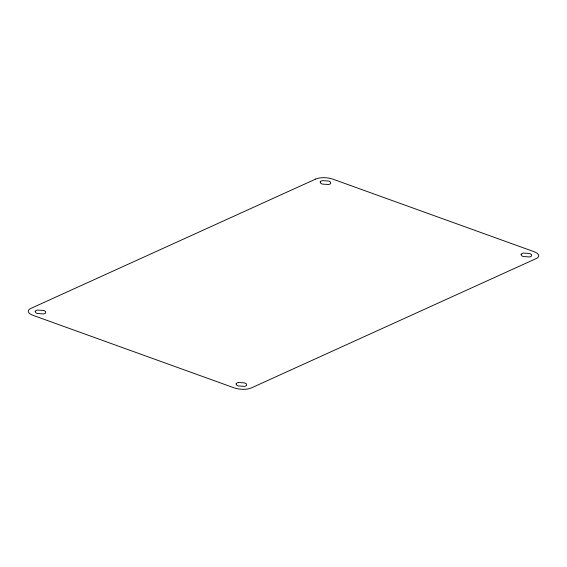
<?xml version="1.0" encoding="UTF-8"?>
<svg xmlns="http://www.w3.org/2000/svg" width="567" height="567" viewBox="0 0 567 567"><rect width="100%" height="100%" fill="white"/><g stroke="black" fill="none" stroke-linecap="round" stroke-linejoin="round"><path stroke-width="0.85" d="M35.211 311.46L35.827 312.736L37.245 313.494L43.588 313.927A5.5 2.148 4.2 0 0 45.665 312.984L45.558 311.503L43.879 310.482L37.535 310.05A5.5 2.148 4.2 0 0 35.466 310.992L35.211 311.46M236.113 383.902L236.722 385.177L238.147 385.936L244.483 386.361A5.5 2.148 4.2 0 0 246.56 385.418L246.454 383.944L244.774 382.923L238.438 382.491A5.5 2.148 4.2 0 0 236.361 383.434L236.113 383.902M320.185 182.042L320.802 183.325L322.226 184.077L328.562 184.509A5.5 2.148 4.2 0 0 330.639 183.566L330.533 182.085L328.853 181.064L322.517 180.639A5.5 2.148 4.2 0 0 320.44 181.582L320.185 182.042M521.087 254.484L521.704 255.76L523.121 256.518L529.465 256.95A5.5 2.148 4.2 0 0 531.534 256.008L531.435 254.526L529.755 253.506L523.412 253.073A5.5 2.148 4.2 0 0 521.335 254.016L521.087 254.484M315.741 179.037L30.76 308.455A12.339 4.819 4.2 0 0 33.113 315.372L234.015 387.814A12.339 4.819 4.2 0 0 251.259 387.963L536.24 258.545A12.339 4.819 4.2 0 0 533.887 251.628L332.985 179.186A12.339 4.819 4.2 0 0 315.741 179.037"/></g></svg>
